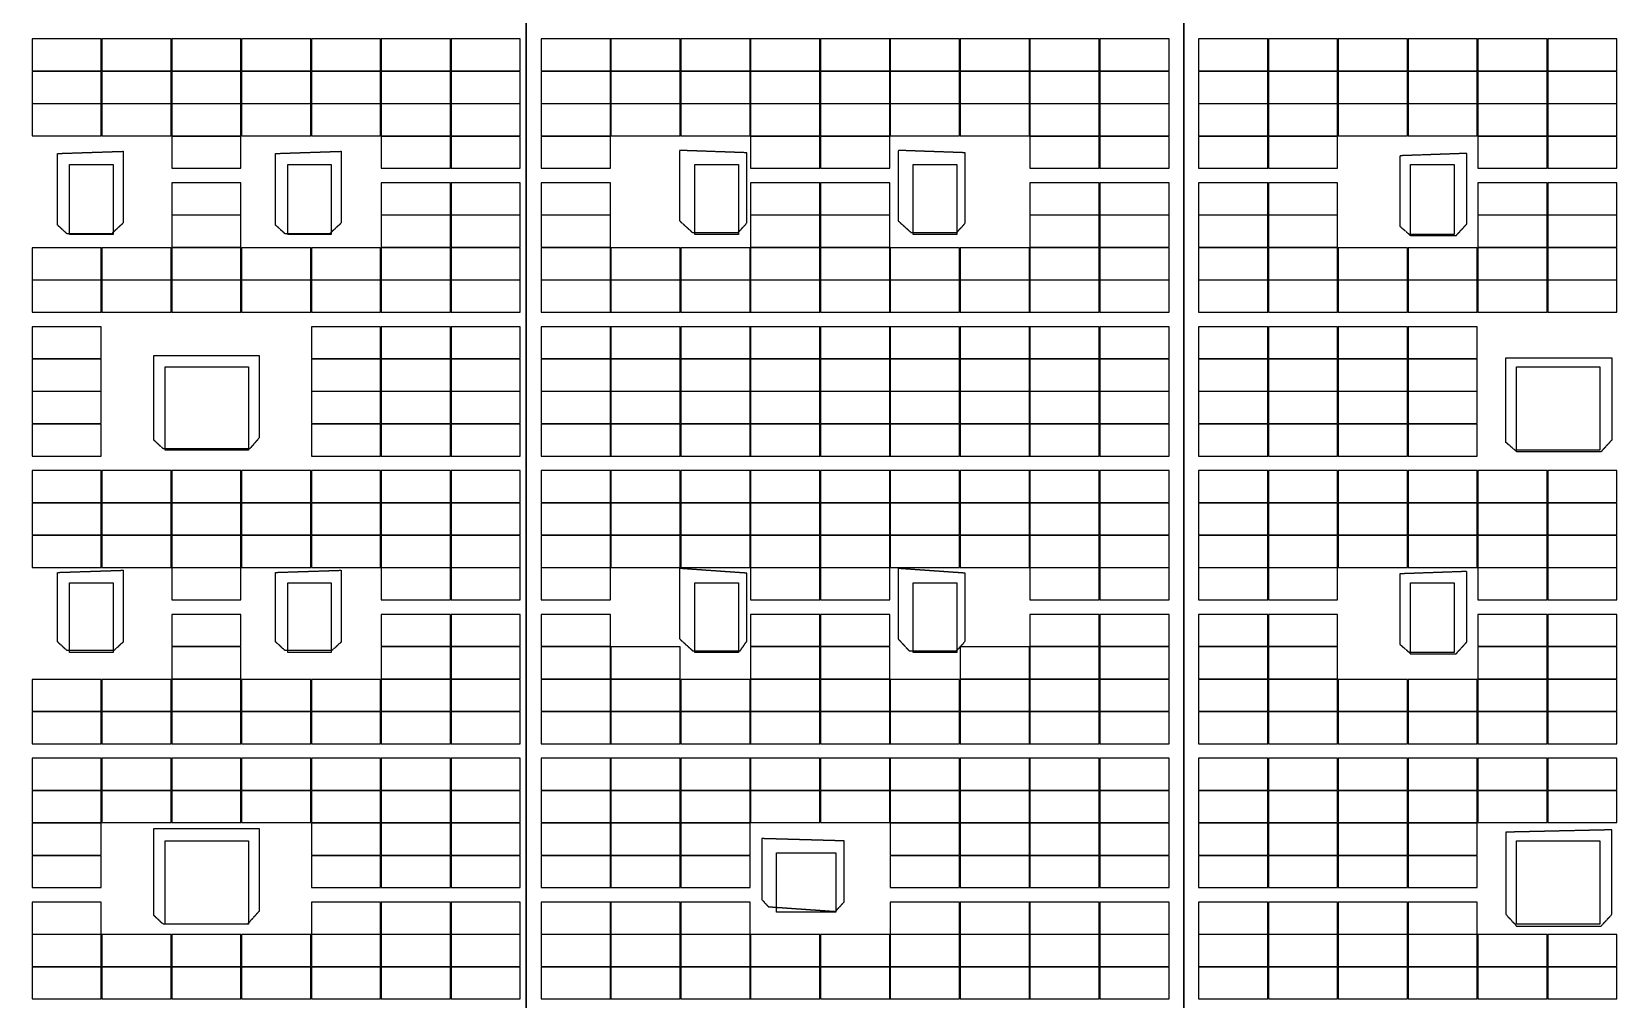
# Model space of a CAD drawing. Header units: metres. Extents: x -330863 to 383137, y -246038 to 314990.
# Drawn here: x -40399 to 14103, y 92387 to 125639 of the extents above; entities that cross this region are included whole.
import ezdxf

# ---------------------------------------------------------------- set-up
doc = ezdxf.new("R2010")
doc.units = ezdxf.units.M
doc.linetypes.add('DASHED', pattern=[1.524, 1.27, -0.254])
doc.linetypes.add('HIDDEN', pattern=[0.375, 0.25, -0.125])
for name, color, linetype in [('-其他', 7, 'Continuous'), ('屋脊线', 7, 'ByLayer'), ('组件', 7, 'ByLayer'), ('阴影', 8, 'DASHED'), ('障碍物', 7, 'ByLayer')]:
    doc.layers.add(name, color=color, linetype=linetype)
doc.layers.add('X消防车道', color=6, linetype='HIDDEN', lineweight=18)

# ---------------------------------------------------------------- blocks, each defined once
blk = doc.blocks.new('*U6')
at = {"layer": '屋脊线', "color": 30}
for p, q in [((-23396, -129651, 8900), (-23400, 145849, 8900)), ((-796, -129651, 10100), (-800, 145849, 10100))]:
    blk.add_line(p, q, dxfattribs=at)
at = {"flags": 1}
for tag in ['unit_id', 'unit_name']:
    blk.add_attdef(tag, (0, 0), '', height=2.5, dxfattribs=at)
blk = doc.blocks.new('*U111')
at = {"layer": '障碍物', "color": 1}
blk.add_polyline3d([(-39100, 121074, 10), (-37600, 121074, 10), (-37600, 118674, 10), (-39100, 118674, 10)], close=True, dxfattribs=at)
at = {"flags": 1}
for tag in ['height', 'shape']:
    blk.add_attdef(tag, (0, 0), '', height=2.5, dxfattribs=at)
blk = doc.blocks.new('*U112')
at = {"layer": '障碍物', "color": 1}
blk.add_polyline3d([(-31600, 121074, 10), (-30100, 121074, 10), (-30100, 118674, 10), (-31600, 118674, 10)], close=True, dxfattribs=at)
at = {"flags": 1}
for tag in ['height', 'shape']:
    blk.add_attdef(tag, (0, 0), '', height=2.5, dxfattribs=at)
blk = doc.blocks.new('*U113')
at = {"layer": '障碍物', "color": 1}
blk.add_polyline3d([(-39100, 106699, 10), (-37600, 106699, 10), (-37600, 104299, 10), (-39100, 104299, 10)], close=True, dxfattribs=at)
at = {"flags": 1}
for tag in ['height', 'shape']:
    blk.add_attdef(tag, (0, 0), '', height=2.5, dxfattribs=at)
blk = doc.blocks.new('*U114')
at = {"layer": '障碍物', "color": 1}
blk.add_polyline3d([(-31600, 106699, 10), (-30100, 106699, 10), (-30100, 104299, 10), (-31600, 104299, 10)], close=True, dxfattribs=at)
at = {"flags": 1}
for tag in ['height', 'shape']:
    blk.add_attdef(tag, (0, 0), '', height=2.5, dxfattribs=at)
blk = doc.blocks.new('*U141')
at = {"layer": '障碍物', "color": 1}
blk.add_polyline3d([(-35810, 114117, 10), (-32950, 114117, 10), (-32950, 111256, 10), (-35810, 111256, 10)], close=True, dxfattribs=at)
at = {"flags": 1}
for tag in ['height', 'shape']:
    blk.add_attdef(tag, (0, 0), '', height=2.5, dxfattribs=at)
blk = doc.blocks.new('*U142')
at = {"layer": '障碍物', "color": 1}
blk.add_polyline3d([(-35810, 97829, 10), (-32950, 97829, 10), (-32950, 94968, 10), (-35810, 94968, 10)], close=True, dxfattribs=at)
at = {"flags": 1}
for tag in ['height', 'shape']:
    blk.add_attdef(tag, (0, 0), '', height=2.5, dxfattribs=at)
blk = doc.blocks.new('*U160')
at = {"layer": '障碍物', "color": 1}
blk.add_polyline3d([(-17600, 121074, 10), (-16100, 121074, 10), (-16100, 118674, 10), (-17600, 118674, 10)], close=True, dxfattribs=at)
at = {"flags": 1}
for tag in ['height', 'shape']:
    blk.add_attdef(tag, (0, 0), '', height=2.5, dxfattribs=at)
blk = doc.blocks.new('*U161')
at = {"layer": '障碍物', "color": 1}
blk.add_polyline3d([(-10100, 121074, 10), (-8600, 121074, 10), (-8600, 118674, 10), (-10100, 118674, 10)], close=True, dxfattribs=at)
at = {"flags": 1}
for tag in ['height', 'shape']:
    blk.add_attdef(tag, (0, 0), '', height=2.5, dxfattribs=at)
blk = doc.blocks.new('*U162')
at = {"layer": '障碍物', "color": 1}
blk.add_polyline3d([(7000, 121074, 10), (8500, 121074, 10), (8500, 118674, 10), (7000, 118674, 10)], close=True, dxfattribs=at)
at = {"flags": 1}
for tag in ['height', 'shape']:
    blk.add_attdef(tag, (0, 0), '', height=2.5, dxfattribs=at)
blk = doc.blocks.new('*U164')
at = {"layer": '障碍物', "color": 1}
blk.add_polyline3d([(-17600, 106699, 10), (-16100, 106699, 10), (-16100, 104299, 10), (-17600, 104299, 10)], close=True, dxfattribs=at)
at = {"flags": 1}
for tag in ['height', 'shape']:
    blk.add_attdef(tag, (0, 0), '', height=2.5, dxfattribs=at)
blk = doc.blocks.new('*U165')
at = {"layer": '障碍物', "color": 1}
blk.add_polyline3d([(-10100, 106699, 10), (-8600, 106699, 10), (-8600, 104299, 10), (-10100, 104299, 10)], close=True, dxfattribs=at)
at = {"flags": 1}
for tag in ['height', 'shape']:
    blk.add_attdef(tag, (0, 0), '', height=2.5, dxfattribs=at)
blk = doc.blocks.new('*U166')
at = {"layer": '障碍物', "color": 1}
blk.add_polyline3d([(7000, 106699, 10), (8500, 106699, 10), (8500, 104299, 10), (7000, 104299, 10)], close=True, dxfattribs=at)
at = {"flags": 1}
for tag in ['height', 'shape']:
    blk.add_attdef(tag, (0, 0), '', height=2.5, dxfattribs=at)
blk = doc.blocks.new('*U220')
at = {"layer": '障碍物', "color": 1}
blk.add_polyline3d([(-14801, 97420, 10), (-12758, 97420, 10), (-12758, 95377, 10), (-14801, 95377, 10)], close=True, dxfattribs=at)
at = {"flags": 1}
for tag in ['height', 'shape']:
    blk.add_attdef(tag, (0, 0), '', height=2.5, dxfattribs=at)
blk = doc.blocks.new('*U230')
at = {"layer": '障碍物', "color": 1}
blk.add_polyline3d([(10640, 114119, 10), (13500, 114119, 10), (13500, 111259, 10), (10640, 111259, 10)], close=True, dxfattribs=at)
at = {"flags": 1}
for tag in ['height', 'shape']:
    blk.add_attdef(tag, (0, 0), '', height=2.5, dxfattribs=at)
blk = doc.blocks.new('*U231')
at = {"layer": '障碍物', "color": 1}
blk.add_polyline3d([(10640, 97832, 10), (13500, 97832, 10), (13500, 94971, 10), (10640, 94971, 10)], close=True, dxfattribs=at)
at = {"flags": 1}
for tag in ['height', 'shape']:
    blk.add_attdef(tag, (0, 0), '', height=2.5, dxfattribs=at)
blk = doc.blocks.new('*U15')
at = {"layer": '组件', "color": 0}
blk.add_polyline3d([(0, 0, 0), (0, 109.6, 0), (-238.1, 109.6, 12.6), (-238.1, 0, 12.6)], close=True, dxfattribs=at)
at = {"flags": 1}
for tag in ['mounting-hole-spacing1', 'mounting-hole-spacing2', 'module-material', 'vmpo', 'voco', 'silicon-material', 'panel-length', 'panel-width', 'panel-height', 'userid', 'theme', 'note', 'name', 'pmax', 'company-name', 'id', 'impo', 'isco']:
    blk.add_attdef(tag, (0, 0), '', height=2.5, dxfattribs=at)
blk = doc.blocks.new('*U13')
at = {"layer": '组件', "color": 0}
blk.add_polyline3d([(0, 0, 0), (0, -109.6, 0), (238.1, -109.6, 12.6), (238.1, 0, 12.6)], close=True, dxfattribs=at)
at = {"flags": 1}
for tag in ['mounting-hole-spacing1', 'mounting-hole-spacing2', 'module-material', 'vmpo', 'voco', 'silicon-material', 'panel-length', 'panel-width', 'panel-height', 'userid', 'theme', 'note', 'name', 'pmax', 'company-name', 'id', 'impo', 'isco']:
    blk.add_attdef(tag, (0, 0), '', height=2.5, dxfattribs=at)
blk = doc.blocks.new('*U11')
at = {"layer": '组件', "color": 0}
blk.add_polyline3d([(0, 0, 0), (0, 109.6, 0), (-238, 109.6, 13), (-238, 0, 13)], close=True, dxfattribs=at)
at = {"flags": 1}
for tag in ['mounting-hole-spacing1', 'mounting-hole-spacing2', 'module-material', 'vmpo', 'voco', 'silicon-material', 'panel-length', 'panel-width', 'panel-height', 'userid', 'theme', 'note', 'name', 'pmax', 'company-name', 'id', 'impo', 'isco']:
    blk.add_attdef(tag, (0, 0), '', height=2.5, dxfattribs=at)

msp = doc.modelspace()

# ---------------------------------------------------------------- hatches: boundary and pattern name
at = {"layer": '-其他'}
h = msp.add_hatch(dxfattribs=at)
h.set_pattern_fill('ANSI31', color=256, scale=1200)
h.set_pattern_definition([(45, (-495701042.8, -3200636676.2), (-1347.0384181, 1347.0384182), [])])
edge = h.paths.add_edge_path()
edge.add_line((104529, 145851), (-88500, 145851))
edge.add_line((-88500, 145851), (-88500, 104651))
edge.add_line((-88500, 104651), (-93574, 104651))
edge.add_line((-93574, 104651), (-98619, 104651))
edge.add_line((-98619, 104651), (-104500, 104651))
edge.add_line((-104500, 104651), (-104500, 151351))
edge.add_line((-104500, 151351), (104000, 151351))
edge.add_line((104000, 151351), (104000, 145851))
at = {"layer": 'X消防车道'}
h = msp.add_hatch(dxfattribs=at)
h.set_pattern_fill('DOTS', color=8, scale=1000, angle=-31.4878)
h.set_pattern_definition([(328.51216202, (-1970228605.7, -2547630934.4), (1506.0502845, 939.1527315), [0, -1587.5])])
h.paths.add_polyline_path([(-93210, -143670, 0.388696), (-80261, -155529), (-29868, -155529, 0.072993), (-27282, -155149), (-24813, -154408, -0.072993), (-22226, -154029), (83400, -154029, -0.414215), (92400, -163029), (92400, -173022), (96400, -173176), (96400, -163029, 0.41422), (83400, -150029), (-22813, -150029, 0.072993), (-25400, -150408), (-27869, -151149, -0.072993), (-30455, -151529), (-80261, -151529, -0.388698), (-89226, -143319), (-114667, 145381, -0.440198), (-105702, 155171), (86000, 155171, -0.414211), (95000, 146171, -0.141448), (97000, 153099, 0.25767), (86000, 159171), (-105702, 159171, 0.440196), (-118651, 145030)])

# ---------------------------------------------------------------- linework, layer by layer
at = {"layer": '屋脊线', "color": 30, "elevation": 8900}
msp.add_lwpolyline([(-23400, 145849), (-23396, -129651)], dxfattribs=at)
at = {"layer": '屋脊线', "color": 2, "elevation": 10100}
msp.add_lwpolyline([(-800, 145849), (-796, -129651)], dxfattribs=at)
at = {"layer": '阴影', "linetype": 'DASHED'}
for points in [[(-15822, 119058, 9303), (-15822, 121479, 9303), (-18127, 121560, 9181), (-18127, 119138, 9181), (-17681, 118735, 9205), (-16119, 118735, 9288), (-15822, 119058, 9303)], [(-8310, 119058, 9702), (-8310, 121479, 9702), (-10616, 121560, 9580), (-10616, 119138, 9580), (-10169, 118735, 9603), (-8607, 118735, 9686), (-8310, 119058, 9702)], [(-37655, 118694, 9679), (-39186, 118694, 9762), (-39508, 118992, 9780), (-39508, 121454, 9780), (-37252, 121529, 9657), (-37252, 119067, 9657), (-37655, 118694, 9679)], [(-30161, 118694, 9270), (-31692, 118694, 9353), (-32014, 118993, 9371), (-32014, 121454, 9371), (-29758, 121529, 9248), (-29758, 119067, 9248), (-30161, 118694, 9270)], [(6629, 121376, 9707), (6629, 118955, 9707), (7001, 118632, 9687), (8563, 118632, 9604), (8934, 119036, 9584), (8934, 121457, 9584), (6629, 121376, 9707)], [(-32900, 111309, 9419), (-35882, 111309, 9582), (-36204, 111607, 9599), (-36204, 114517, 9599), (-32578, 114517, 9402), (-32578, 111682, 9402), (-32900, 111309, 9419)], [(10273, 114435, 9513), (13917, 114435, 9320), (13917, 111610, 9320), (13546, 111206, 9339), (10645, 111206, 9493), (10273, 111529, 9513), (10273, 114435, 9513)], [(-37574, 104371, 9674), (-39185, 104371, 9762), (-39508, 104669, 9780), (-39508, 107057, 9780), (-37252, 107131, 9657), (-37252, 104669, 9657), (-37574, 104371, 9674)], [(-30080, 104371, 9265), (-31691, 104371, 9353), (-32014, 104670, 9371), (-32014, 107057, 9371), (-29758, 107131, 9248), (-29757, 104670, 9248), (-30080, 104371, 9265)], [(-15821, 104690, 9303), (-15821, 107031, 9303), (-18127, 107192, 9181), (-18127, 104770, 9181), (-17681, 104367, 9205), (-16044, 104367, 9292), (-15821, 104690, 9303)], [(-8310, 104690, 9702), (-8310, 107031, 9702), (-10615, 107192, 9580), (-10615, 104770, 9580), (-10243, 104367, 9600), (-8607, 104367, 9686), (-8310, 104690, 9702)], [(6629, 107008, 9707), (6629, 104587, 9707), (7001, 104264, 9687), (8563, 104264, 9604), (8935, 104668, 9584), (8935, 107089, 9584), (6629, 107008, 9707)], [(-32981, 94972, 9424), (-35882, 94972, 9582), (-36204, 95270, 9599), (-36204, 98254, 9599), (-32578, 98254, 9402), (-32578, 95419, 9402), (-32981, 94972, 9424)], [(10273, 98129, 9513), (10273, 95304, 9513), (10645, 94901, 9493), (13546, 94901, 9339), (13918, 95304, 9320), (13918, 98210, 9320), (10273, 98129, 9513)], [(-12474, 95730, 9481), (-12474, 97829, 9481), (-15301, 97909, 9331), (-15301, 95811, 9331), (-15077, 95568, 9343), (-12772, 95407, 9465), (-12474, 95730, 9481)]]:
    msp.add_polyline3d(points, close=True, dxfattribs=at)
at = {"layer": '障碍物', "color": 4, "elevation": 10300}
for points in [[(-39100, 121074), (-37600, 121074), (-37600, 118674), (-39100, 118674)], [(-31600, 121074), (-30100, 121074), (-30100, 118674), (-31600, 118674)], [(-17600, 121074), (-16100, 121074), (-16100, 118674), (-17600, 118674)], [(-10100, 121074), (-8600, 121074), (-8600, 118674), (-10100, 118674)], [(7000, 121074), (8500, 121074), (8500, 118674), (7000, 118674)], [(-39100, 106699), (-37600, 106699), (-37600, 104299), (-39100, 104299)], [(-31600, 106699), (-30100, 106699), (-30100, 104299), (-31600, 104299)], [(-17600, 106699), (-16100, 106699), (-16100, 104299), (-17600, 104299)], [(-10100, 106699), (-8600, 106699), (-8600, 104299), (-10100, 104299)], [(7000, 106699), (8500, 106699), (8500, 104299), (7000, 104299)]]:
    msp.add_lwpolyline(points, close=True, dxfattribs=at)
at = {"layer": '障碍物', "elevation": 10300}
for points in [[(-35810, 114117), (-32950, 114117), (-32950, 111256), (-35810, 111256)], [(10640, 114119), (13500, 114119), (13500, 111259), (10640, 111259)], [(-35810, 97829), (-32950, 97829), (-32950, 94968), (-35810, 94968)], [(10640, 97832), (13500, 97832), (13500, 94971), (10640, 94971)], [(-14801, 97420), (-12758, 97420), (-12758, 95377), (-14801, 95377)]]:
    msp.add_lwpolyline(points, close=True, dxfattribs=at)

# ---------------------------------------------------------------- block references
at = {"layer": '屋脊线'}
msp.add_blockref('*U6', (0, 0), dxfattribs=at)
at = {"layer": '组件', "color": 5, "xscale": 10, "yscale": 10, "zscale": 10}
for name, p in [('*U11', (-38008, 124293, 9797)), ('*U11', (-35608, 124293, 9666)), ('*U11', (-33207, 124293, 9535)), ('*U11', (-30807, 124293, 9404)), ('*U11', (-28406, 124293, 9273)), ('*U11', (-26006, 124293, 9142)), ('*U11', (-23606, 124293, 9011)), ('*U13', (-22890, 125389, 9027)), ('*U13', (-20490, 125389, 9154)), ('*U13', (-18089, 125389, 9282)), ('*U13', (-15689, 125389, 9409)), ('*U13', (-13288, 125389, 9537)), ('*U13', (-10887, 125389, 9664)), ('*U13', (-8487, 125389, 9792)), ('*U13', (-6086, 125389, 9919)), ('*U13', (-3685, 125389, 10047)), ('*U15', (2090, 124293, 10047)), ('*U15', (4491, 124293, 9919)), ('*U15', (6891, 124293, 9792)), ('*U15', (9292, 124293, 9664)), ('*U15', (11693, 124293, 9537)), ('*U15', (14093, 124293, 9409)), ('*U11', (-38008, 123177, 9797)), ('*U11', (-35608, 123177, 9666)), ('*U11', (-33207, 123177, 9535)), ('*U11', (-30807, 123177, 9404)), ('*U11', (-28406, 123177, 9273)), ('*U11', (-26006, 123177, 9142)), ('*U11', (-23606, 123177, 9011)), ('*U13', (-22890, 124273, 9027)), ('*U13', (-20490, 124273, 9154)), ('*U13', (-18089, 124273, 9282)), ('*U13', (-15689, 124273, 9409)), ('*U13', (-13288, 124273, 9537)), ('*U13', (-10887, 124273, 9664)), ('*U13', (-8487, 124273, 9792)), ('*U13', (-6086, 124273, 9919)), ('*U13', (-3685, 124273, 10047)), ('*U15', (2090, 123177, 10047)), ('*U15', (4491, 123177, 9919)), ('*U15', (6891, 123177, 9792)), ('*U15', (9292, 123177, 9664)), ('*U15', (11693, 123177, 9537)), ('*U15', (14093, 123177, 9409)), ('*U11', (-38008, 122061, 9797)), ('*U11', (-35608, 122061, 9666)), ('*U11', (-33207, 122061, 9535)), ('*U11', (-30807, 122061, 9404)), ('*U11', (-28406, 122061, 9273)), ('*U11', (-26006, 122061, 9142)), ('*U11', (-23606, 122061, 9011)), ('*U13', (-22890, 123157, 9027)), ('*U13', (-20490, 123157, 9154)), ('*U13', (-18089, 123157, 9282)), ('*U13', (-15689, 123157, 9409)), ('*U13', (-13288, 123157, 9537)), ('*U13', (-10887, 123157, 9664)), ('*U13', (-8487, 123157, 9792)), ('*U13', (-6086, 123157, 9919)), ('*U13', (-3685, 123157, 10047)), ('*U15', (2090, 122061, 10047)), ('*U15', (4491, 122061, 9919)), ('*U15', (6891, 122061, 9792)), ('*U15', (9292, 122061, 9664)), ('*U15', (11693, 122061, 9537)), ('*U15', (14093, 122061, 9409)), ('*U11', (-33207, 120945, 9535)), ('*U11', (-26006, 120945, 9142)), ('*U11', (-23606, 120945, 9011)), ('*U13', (-22890, 122041, 9027)), ('*U13', (-15689, 122041, 9409)), ('*U13', (-13288, 122041, 9537)), ('*U13', (-6086, 122041, 9919)), ('*U13', (-3685, 122041, 10047)), ('*U15', (2090, 120945, 10047)), ('*U15', (4491, 120945, 9919)), ('*U15', (11693, 120945, 9537)), ('*U15', (14093, 120945, 9409)), ('*U11', (-33207, 119349, 9535)), ('*U11', (-26006, 119349, 9142)), ('*U11', (-23606, 119349, 9011)), ('*U13', (-22890, 120445, 9027)), ('*U13', (-15689, 120445, 9409)), ('*U13', (-13288, 120445, 9537)), ('*U13', (-6086, 120445, 9919)), ('*U13', (-3685, 120445, 10047)), ('*U15', (2090, 119349, 10047)), ('*U15', (4491, 119349, 9919)), ('*U15', (11693, 119349, 9537)), ('*U15', (14093, 119349, 9409)), ('*U11', (-33207, 118233, 9535)), ('*U11', (-26006, 118233, 9142)), ('*U11', (-23606, 118233, 9011)), ('*U13', (-22890, 119329, 9027)), ('*U13', (-15689, 119329, 9409)), ('*U13', (-13288, 119329, 9537)), ('*U13', (-6086, 119329, 9919)), ('*U13', (-3685, 119329, 10047)), ('*U15', (2090, 118233, 10047)), ('*U15', (4491, 118233, 9919)), ('*U15', (11693, 118233, 9537)), ('*U15', (14093, 118233, 9409)), ('*U11', (-38008, 117117, 9797)), ('*U11', (-35608, 117117, 9666)), ('*U11', (-33207, 117117, 9535)), ('*U11', (-30807, 117117, 9404)), ('*U11', (-28406, 117117, 9273)), ('*U11', (-26006, 117117, 9142)), ('*U11', (-23606, 117117, 9011)), ('*U13', (-22890, 118213, 9027)), ('*U13', (-20490, 118213, 9154)), ('*U13', (-18089, 118213, 9282)), ('*U13', (-15689, 118213, 9409)), ('*U13', (-13288, 118213, 9537)), ('*U13', (-10887, 118213, 9664)), ('*U13', (-8487, 118213, 9792)), ('*U13', (-6086, 118213, 9919)), ('*U13', (-3685, 118213, 10047)), ('*U15', (2090, 117117, 10047)), ('*U15', (4491, 117117, 9919)), ('*U15', (6891, 117117, 9792)), ('*U15', (9292, 117117, 9664)), ('*U15', (11693, 117117, 9537)), ('*U15', (14093, 117117, 9409)), ('*U11', (-38008, 116001, 9797)), ('*U11', (-35608, 116001, 9666)), ('*U11', (-33207, 116001, 9535)), ('*U11', (-30807, 116001, 9404)), ('*U11', (-28406, 116001, 9273)), ('*U11', (-26006, 116001, 9142)), ('*U11', (-23606, 116001, 9011)), ('*U13', (-22890, 117097, 9027)), ('*U13', (-20490, 117097, 9154)), ('*U13', (-18089, 117097, 9282)), ('*U13', (-15689, 117097, 9409)), ('*U13', (-13288, 117097, 9537)), ('*U13', (-10887, 117097, 9664)), ('*U13', (-8487, 117097, 9792)), ('*U13', (-6086, 117097, 9919)), ('*U13', (-3685, 117097, 10047)), ('*U15', (2090, 116001, 10047)), ('*U15', (4491, 116001, 9919)), ('*U15', (6891, 116001, 9792)), ('*U15', (9292, 116001, 9664)), ('*U15', (11693, 116001, 9537)), ('*U15', (14093, 116001, 9409)), ('*U11', (-38008, 114405, 9797)), ('*U11', (-28406, 114405, 9273)), ('*U11', (-26006, 114405, 9142)), ('*U11', (-23606, 114405, 9011)), ('*U13', (-22890, 115501, 9027)), ('*U13', (-20490, 115501, 9154)), ('*U13', (-18089, 115501, 9282)), ('*U13', (-15689, 115501, 9409)), ('*U13', (-13288, 115501, 9537)), ('*U13', (-10887, 115501, 9664)), ('*U13', (-8487, 115501, 9792)), ('*U13', (-6086, 115501, 9919)), ('*U13', (-3685, 115501, 10047)), ('*U15', (2090, 114405, 10047)), ('*U15', (4491, 114405, 9919)), ('*U15', (6891, 114405, 9792)), ('*U15', (9292, 114405, 9664)), ('*U11', (-38008, 113289, 9797)), ('*U11', (-28406, 113289, 9273)), ('*U11', (-26006, 113289, 9142)), ('*U11', (-23606, 113289, 9011)), ('*U13', (-22890, 114385, 9027)), ('*U13', (-20490, 114385, 9154)), ('*U13', (-18089, 114385, 9282)), ('*U13', (-15689, 114385, 9409)), ('*U13', (-13288, 114385, 9537)), ('*U13', (-10887, 114385, 9664)), ('*U13', (-8487, 114385, 9792)), ('*U13', (-6086, 114385, 9919)), ('*U13', (-3685, 114385, 10047)), ('*U15', (2090, 113289, 10047)), ('*U15', (4491, 113289, 9919)), ('*U15', (6891, 113289, 9792)), ('*U15', (9292, 113289, 9664)), ('*U11', (-38008, 112173, 9797)), ('*U11', (-28406, 112173, 9273)), ('*U11', (-26006, 112173, 9142)), ('*U11', (-23606, 112173, 9011)), ('*U13', (-22890, 113269, 9027)), ('*U13', (-20490, 113269, 9154)), ('*U13', (-18089, 113269, 9282)), ('*U13', (-15689, 113269, 9409)), ('*U13', (-13288, 113269, 9537)), ('*U13', (-10887, 113269, 9664)), ('*U13', (-8487, 113269, 9792)), ('*U13', (-6086, 113269, 9919)), ('*U13', (-3685, 113269, 10047)), ('*U15', (2090, 112173, 10047)), ('*U15', (4491, 112173, 9919)), ('*U15', (6891, 112173, 9792)), ('*U15', (9292, 112173, 9664)), ('*U11', (-38008, 111057, 9797)), ('*U11', (-28406, 111057, 9273)), ('*U11', (-26006, 111057, 9142)), ('*U11', (-23606, 111057, 9011)), ('*U13', (-22890, 112153, 9027)), ('*U13', (-20490, 112153, 9154)), ('*U13', (-18089, 112153, 9282)), ('*U13', (-15689, 112153, 9409)), ('*U13', (-13288, 112153, 9537)), ('*U13', (-10887, 112153, 9664)), ('*U13', (-8487, 112153, 9792)), ('*U13', (-6086, 112153, 9919)), ('*U13', (-3685, 112153, 10047)), ('*U15', (2090, 111057, 10047)), ('*U15', (4491, 111057, 9919)), ('*U15', (6891, 111057, 9792)), ('*U15', (9292, 111057, 9664)), ('*U11', (-38008, 109461, 9797)), ('*U11', (-35608, 109461, 9666)), ('*U11', (-33207, 109461, 9535)), ('*U11', (-30807, 109461, 9404)), ('*U11', (-28406, 109461, 9273)), ('*U11', (-26006, 109461, 9142)), ('*U11', (-23606, 109461, 9011)), ('*U13', (-22890, 110557, 9027)), ('*U13', (-20490, 110557, 9154)), ('*U13', (-18089, 110557, 9282)), ('*U13', (-15689, 110557, 9409)), ('*U13', (-13288, 110557, 9537)), ('*U13', (-10887, 110557, 9664)), ('*U13', (-8487, 110557, 9792)), ('*U13', (-6086, 110557, 9919)), ('*U13', (-3685, 110557, 10047)), ('*U15', (2090, 109461, 10047)), ('*U15', (4491, 109461, 9919)), ('*U15', (6891, 109461, 9792)), ('*U15', (9292, 109461, 9664)), ('*U15', (11693, 109461, 9537)), ('*U15', (14093, 109461, 9409)), ('*U11', (-38008, 108345, 9797)), ('*U11', (-35608, 108345, 9666)), ('*U11', (-33207, 108345, 9535)), ('*U11', (-30807, 108345, 9404)), ('*U11', (-28406, 108345, 9273)), ('*U11', (-26006, 108345, 9142)), ('*U11', (-23606, 108345, 9011)), ('*U13', (-22890, 109441, 9027)), ('*U13', (-20490, 109441, 9154)), ('*U13', (-18089, 109441, 9282)), ('*U13', (-15689, 109441, 9409)), ('*U13', (-13288, 109441, 9537)), ('*U13', (-10887, 109441, 9664)), ('*U13', (-8487, 109441, 9792)), ('*U13', (-6086, 109441, 9919)), ('*U13', (-3685, 109441, 10047)), ('*U15', (2090, 108345, 10047)), ('*U15', (4491, 108345, 9919)), ('*U15', (6891, 108345, 9792)), ('*U15', (9292, 108345, 9664)), ('*U15', (11693, 108345, 9537)), ('*U15', (14093, 108345, 9409)), ('*U11', (-38008, 107229, 9797)), ('*U11', (-35608, 107229, 9666)), ('*U11', (-33207, 107229, 9535)), ('*U11', (-30807, 107229, 9404)), ('*U11', (-28406, 107229, 9273)), ('*U11', (-26006, 107229, 9142)), ('*U11', (-23606, 107229, 9011)), ('*U13', (-22890, 108325, 9027)), ('*U13', (-20490, 108325, 9154)), ('*U13', (-18089, 108325, 9282)), ('*U13', (-15689, 108325, 9409)), ('*U13', (-13288, 108325, 9537)), ('*U13', (-10887, 108325, 9664)), ('*U13', (-8487, 108325, 9792)), ('*U13', (-6086, 108325, 9919)), ('*U13', (-3685, 108325, 10047)), ('*U15', (2090, 107229, 10047)), ('*U15', (4491, 107229, 9919)), ('*U15', (6891, 107229, 9792)), ('*U15', (9292, 107229, 9664)), ('*U15', (11693, 107229, 9537)), ('*U15', (14093, 107229, 9409)), ('*U11', (-33207, 106113, 9535)), ('*U11', (-26006, 106113, 9142)), ('*U11', (-23606, 106113, 9011)), ('*U13', (-22890, 107209, 9027)), ('*U13', (-15689, 107209, 9409)), ('*U13', (-13288, 107209, 9537)), ('*U13', (-6086, 107209, 9919)), ('*U13', (-3685, 107209, 10047)), ('*U15', (2090, 106113, 10047)), ('*U15', (4491, 106113, 9919)), ('*U15', (11693, 106113, 9537)), ('*U15', (14093, 106113, 9409)), ('*U11', (-33207, 104517, 9535)), ('*U11', (-26006, 104517, 9142)), ('*U11', (-23606, 104517, 9011)), ('*U13', (-22890, 105613, 9027)), ('*U13', (-15689, 105613, 9409)), ('*U13', (-13288, 105613, 9537)), ('*U13', (-6086, 105613, 9919)), ('*U13', (-3685, 105613, 10047)), ('*U15', (2090, 104517, 10047)), ('*U15', (4491, 104517, 9919)), ('*U15', (11693, 104517, 9537)), ('*U15', (14093, 104517, 9409)), ('*U11', (-33207, 103401, 9535)), ('*U11', (-26006, 103401, 9142)), ('*U11', (-23606, 103401, 9011)), ('*U13', (-22890, 104497, 9027)), ('*U13', (-20490, 104497, 9154)), ('*U13', (-15689, 104497, 9409)), ('*U13', (-13288, 104497, 9537)), ('*U13', (-8487, 104497, 9792)), ('*U13', (-6086, 104497, 9919)), ('*U13', (-3685, 104497, 10047)), ('*U15', (2090, 103401, 10047)), ('*U15', (4491, 103401, 9919)), ('*U15', (11693, 103401, 9537)), ('*U15', (14093, 103401, 9409)), ('*U11', (-38008, 102285, 9797)), ('*U11', (-35608, 102285, 9666)), ('*U11', (-33207, 102285, 9535)), ('*U11', (-30807, 102285, 9404)), ('*U11', (-28406, 102285, 9273)), ('*U11', (-26006, 102285, 9142)), ('*U11', (-23606, 102285, 9011)), ('*U13', (-22890, 103381, 9027)), ('*U13', (-20490, 103381, 9154)), ('*U13', (-18089, 103381, 9282)), ('*U13', (-15689, 103381, 9409)), ('*U13', (-13288, 103381, 9537)), ('*U13', (-10887, 103381, 9664)), ('*U13', (-8487, 103381, 9792)), ('*U13', (-6086, 103381, 9919)), ('*U13', (-3685, 103381, 10047)), ('*U15', (2090, 102285, 10047)), ('*U15', (4491, 102285, 9919)), ('*U15', (6891, 102285, 9792)), ('*U15', (9292, 102285, 9664)), ('*U15', (11693, 102285, 9537)), ('*U15', (14093, 102285, 9409)), ('*U11', (-38008, 101169, 9797)), ('*U11', (-35608, 101169, 9666)), ('*U11', (-33207, 101169, 9535)), ('*U11', (-30807, 101169, 9404)), ('*U11', (-28406, 101169, 9273)), ('*U11', (-26006, 101169, 9142)), ('*U11', (-23606, 101169, 9011)), ('*U13', (-22890, 102265, 9027)), ('*U13', (-20490, 102265, 9154)), ('*U13', (-18089, 102265, 9282)), ('*U13', (-15689, 102265, 9409)), ('*U13', (-13288, 102265, 9537)), ('*U13', (-10887, 102265, 9664)), ('*U13', (-8487, 102265, 9792)), ('*U13', (-6086, 102265, 9919)), ('*U13', (-3685, 102265, 10047)), ('*U15', (2090, 101169, 10047)), ('*U15', (4491, 101169, 9919)), ('*U15', (6891, 101169, 9792)), ('*U15', (9292, 101169, 9664)), ('*U15', (11693, 101169, 9537)), ('*U15', (14093, 101169, 9409)), ('*U11', (-38008, 99573, 9797)), ('*U11', (-35608, 99573, 9666)), ('*U11', (-33207, 99573, 9535)), ('*U11', (-30807, 99573, 9404)), ('*U11', (-28406, 99573, 9273)), ('*U11', (-26006, 99573, 9142)), ('*U11', (-23606, 99573, 9011)), ('*U13', (-22890, 100669, 9027)), ('*U13', (-20490, 100669, 9154)), ('*U13', (-18089, 100669, 9282)), ('*U13', (-15689, 100669, 9409)), ('*U13', (-13288, 100669, 9537)), ('*U13', (-10887, 100669, 9664)), ('*U13', (-8487, 100669, 9792)), ('*U13', (-6086, 100669, 9919)), ('*U13', (-3685, 100669, 10047)), ('*U15', (2090, 99573, 10047)), ('*U15', (4491, 99573, 9919)), ('*U15', (6891, 99573, 9792)), ('*U15', (9292, 99573, 9664)), ('*U15', (11693, 99573, 9537)), ('*U15', (14093, 99573, 9409)), ('*U11', (-38008, 98457, 9797)), ('*U11', (-35608, 98457, 9666)), ('*U11', (-33207, 98457, 9535)), ('*U11', (-30807, 98457, 9404)), ('*U11', (-28406, 98457, 9273)), ('*U11', (-26006, 98457, 9142)), ('*U11', (-23606, 98457, 9011)), ('*U13', (-22890, 99553, 9027)), ('*U13', (-20490, 99553, 9154)), ('*U13', (-18089, 99553, 9282)), ('*U13', (-15689, 99553, 9409)), ('*U13', (-13288, 99553, 9537)), ('*U13', (-10887, 99553, 9664)), ('*U13', (-8487, 99553, 9792)), ('*U13', (-6086, 99553, 9919)), ('*U13', (-3685, 99553, 10047)), ('*U15', (2090, 98457, 10047)), ('*U15', (4491, 98457, 9919)), ('*U15', (6891, 98457, 9792)), ('*U15', (9292, 98457, 9664)), ('*U15', (11693, 98457, 9537)), ('*U15', (14093, 98457, 9409)), ('*U11', (-38008, 97341, 9797)), ('*U11', (-28406, 97341, 9273)), ('*U11', (-26006, 97341, 9142)), ('*U11', (-23606, 97341, 9011)), ('*U13', (-22890, 98437, 9027)), ('*U13', (-20490, 98437, 9154)), ('*U13', (-18089, 98437, 9282)), ('*U13', (-10887, 98437, 9664)), ('*U13', (-8487, 98437, 9792)), ('*U13', (-6086, 98437, 9919)), ('*U13', (-3685, 98437, 10047)), ('*U15', (2090, 97341, 10047)), ('*U15', (4491, 97341, 9919)), ('*U15', (6891, 97341, 9792)), ('*U15', (9292, 97341, 9664)), ('*U11', (-38008, 96225, 9797)), ('*U11', (-28406, 96225, 9273)), ('*U11', (-26006, 96225, 9142)), ('*U11', (-23606, 96225, 9011)), ('*U13', (-22890, 97321, 9027)), ('*U13', (-20490, 97321, 9154)), ('*U13', (-18089, 97321, 9282)), ('*U13', (-10887, 97321, 9664)), ('*U13', (-8487, 97321, 9792)), ('*U13', (-6086, 97321, 9919)), ('*U13', (-3685, 97321, 10047)), ('*U15', (2090, 96225, 10047)), ('*U15', (4491, 96225, 9919)), ('*U15', (6891, 96225, 9792)), ('*U15', (9292, 96225, 9664)), ('*U11', (-38008, 94629, 9797)), ('*U11', (-28406, 94629, 9273)), ('*U11', (-26006, 94629, 9142)), ('*U11', (-23606, 94629, 9011)), ('*U13', (-22890, 95725, 9027)), ('*U13', (-20490, 95725, 9154)), ('*U13', (-18089, 95725, 9282)), ('*U13', (-10887, 95725, 9664)), ('*U13', (-8487, 95725, 9792)), ('*U13', (-6086, 95725, 9919)), ('*U13', (-3685, 95725, 10047)), ('*U15', (2090, 94629, 10047)), ('*U15', (4491, 94629, 9919)), ('*U15', (6891, 94629, 9792)), ('*U15', (9292, 94629, 9664)), ('*U11', (-38008, 93513, 9797)), ('*U11', (-35608, 93513, 9666)), ('*U11', (-33207, 93513, 9535)), ('*U11', (-30807, 93513, 9404)), ('*U11', (-28406, 93513, 9273)), ('*U11', (-26006, 93513, 9142)), ('*U11', (-23606, 93513, 9011)), ('*U13', (-22890, 94609, 9027)), ('*U13', (-20490, 94609, 9154)), ('*U13', (-18089, 94609, 9282)), ('*U13', (-15689, 94609, 9409)), ('*U13', (-13288, 94609, 9537)), ('*U13', (-10887, 94609, 9664)), ('*U13', (-8487, 94609, 9792)), ('*U13', (-6086, 94609, 9919)), ('*U13', (-3685, 94609, 10047)), ('*U15', (2090, 93513, 10047)), ('*U15', (4491, 93513, 9919)), ('*U15', (6891, 93513, 9792)), ('*U15', (9292, 93513, 9664)), ('*U15', (11693, 93513, 9537)), ('*U15', (14093, 93513, 9409)), ('*U11', (-38008, 92397, 9797)), ('*U11', (-35608, 92397, 9666)), ('*U11', (-33207, 92397, 9535)), ('*U11', (-30807, 92397, 9404)), ('*U11', (-28406, 92397, 9273)), ('*U11', (-26006, 92397, 9142)), ('*U11', (-23606, 92397, 9011)), ('*U13', (-22890, 93493, 9027)), ('*U13', (-20490, 93493, 9154)), ('*U13', (-18089, 93493, 9282)), ('*U13', (-15689, 93493, 9409)), ('*U13', (-13288, 93493, 9537)), ('*U13', (-10887, 93493, 9664)), ('*U13', (-8487, 93493, 9792)), ('*U13', (-6086, 93493, 9919)), ('*U13', (-3685, 93493, 10047)), ('*U15', (2090, 92397, 10047)), ('*U15', (4491, 92397, 9919)), ('*U15', (6891, 92397, 9792)), ('*U15', (9292, 92397, 9664)), ('*U15', (11693, 92397, 9537)), ('*U15', (14093, 92397, 9409))]:
    msp.add_blockref(name, p, dxfattribs=at)
at = {"layer": '障碍物'}
for name in ['*U111', '*U112', '*U160', '*U161', '*U162', '*U141', '*U230', '*U113', '*U114', '*U164', '*U165', '*U166', '*U142', '*U231', '*U220']:
    msp.add_blockref(name, (0, 0), dxfattribs=at)

doc.saveas('drawing.dxf')
